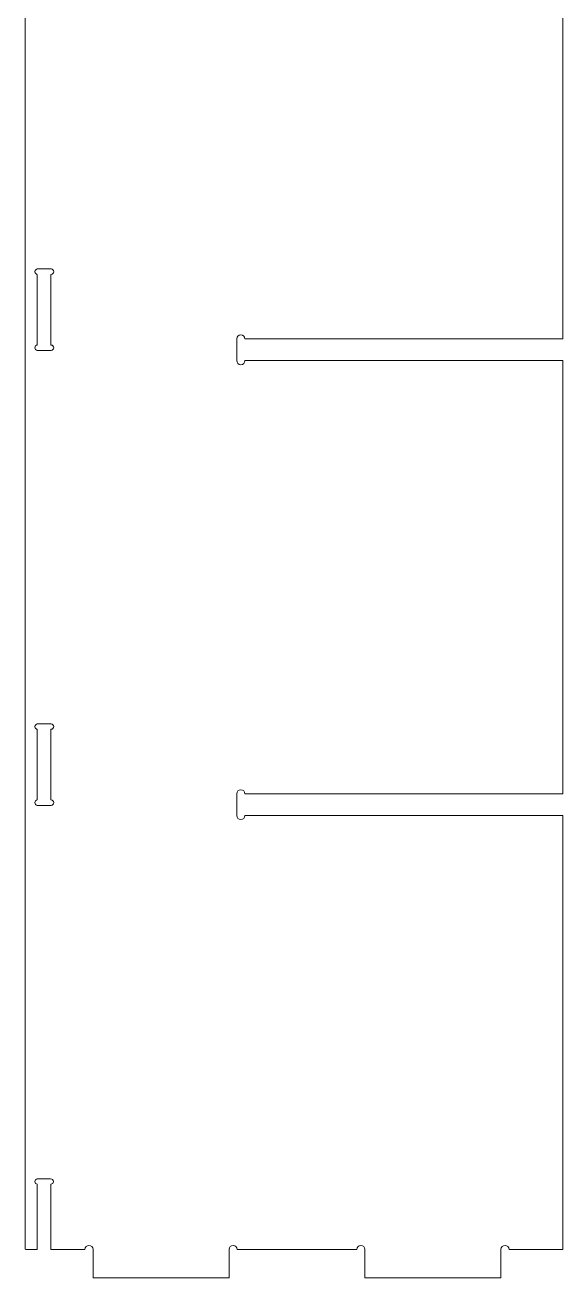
# Model space of a CAD drawing. Header units: millimetres. Extents: x -998 to 1016, y -1915 to 1914.
# Drawn here: x -206 to 190, y -183 to 740 of the extents above; entities that cross this region are included whole.
import ezdxf

# ---------------------------------------------------------------- set-up
doc = ezdxf.new("R2010")
doc.units = ezdxf.units.MM
doc.header["$MEASUREMENT"] = 0
doc.layers.add('layer 1', color=7, linetype='Continuous')

msp = doc.modelspace()

# ---------------------------------------------------------------- linework, layer by layer
at = {"layer": 'layer 1', "color": 114, "lineweight": 9}
for points, knots in [([(144.4676, -161.6374), (144.4676, -161.6374), (144.4676, -182.6297), (144.4676, -182.6297), (144.4676, -182.6297), (144.4676, -182.6297), (44.4676, -182.6297), (44.4676, -182.6297), (44.4676, -182.6297), (44.4676, -182.6297), (44.4676, -161.6374), (44.4676, -161.6374), (44.4676, -161.6374), (44.4676, -161.6374), (44.4677, -161.6297), (44.4677, -161.6297), (44.4677, -161.6297), (44.4677, -159.9729), (43.1245, -158.6297), (41.4677, -158.6297), (41.4677, -158.6297), (39.8109, -158.6297), (38.4677, -159.9729), (38.4677, -161.6297), (38.4677, -161.6297), (38.4677, -161.6297), (-49.5324, -161.6297), (-49.5324, -161.6297), (-49.5324, -161.6297), (-49.5324, -159.9728), (-50.8755, -158.6297), (-52.5324, -158.6297), (-52.5324, -158.6297), (-54.1893, -158.6297), (-55.5324, -159.9728), (-55.5324, -161.6297), (-55.5324, -161.6297), (-55.5324, -161.6297), (-55.5324, -182.6297), (-55.5324, -182.6297), (-55.5324, -182.6297), (-55.5324, -182.6297), (-155.5324, -182.6297), (-155.5324, -182.6297), (-155.5324, -182.6297), (-155.5324, -182.6297), (-155.5324, -161.6297), (-155.5324, -161.6297), (-155.5324, -161.6297), (-155.5324, -159.9728), (-156.8755, -158.6297), (-158.5324, -158.6297), (-158.5324, -158.6297), (-160.1893, -158.6297), (-161.5324, -159.9728), (-161.5324, -161.6297), (-161.5324, -161.6297), (-161.5324, -161.6297), (-186.5324, -161.6297), (-186.5324, -161.6297), (-186.5324, -161.6297), (-186.5324, -161.6297), (-186.5324, -161.621), (-186.5324, -161.621), (-186.5324, -161.621), (-186.5324, -161.621), (-186.5324, -157.6384), (-186.5324, -157.6384), (-186.5324, -157.6384), (-186.5324, -143.8456), (-186.5324, -127.4138), (-186.5324, -113.621), (-186.5324, -113.621), (-185.5152, -113.527), (-184.7189, -112.7028), (-184.7189, -111.6297), (-184.7189, -111.6297), (-184.7189, -110.5566), (-185.6149, -109.6297), (-186.7189, -109.6297), (-186.7189, -109.6297), (-186.7189, -109.6297), (-186.7991, -109.6297), (-186.7991, -109.6297), (-186.7991, -109.6297), (-186.7991, -109.6297), (-196.3095, -109.6297), (-196.3095, -109.6297), (-196.3095, -109.6297), (-196.3095, -109.6297), (-196.5324, -109.6421), (-196.5324, -109.6421), (-196.5324, -109.6421), (-197.532, -109.753), (-198.3095, -110.6005), (-198.3095, -111.6297), (-198.3095, -111.6297), (-198.3095, -112.6589), (-197.532, -113.5064), (-196.5324, -113.6173), (-196.5324, -113.6173), (-196.5324, -127.4206), (-196.5324, -143.8388), (-196.5324, -157.6421), (-196.5324, -157.6421), (-196.5324, -157.6421), (-196.5324, -161.6173), (-196.5324, -161.6173), (-196.5324, -161.6173), (-196.5324, -161.6173), (-196.5324, -161.6297), (-196.5324, -161.6297), (-196.5324, -161.6297), (-196.5324, -161.6297), (-205.0811, -161.6297), (-205.0811, -161.6297), (-205.0811, -161.6297), (-205.3639, -161.6297), (-205.5325, -161.5372), (-205.5325, -161.2882), (-205.5325, -161.2882), (-205.5325, -161.2882), (-205.5321, 510.098), (-205.5321, 510.098), (-205.5321, 510.098), (-205.5321, 812.9818), (-205.5321, 994.5099), (-205.5321, 1297.3937), (-205.5321, 1297.3937), (-205.5321, 1435.6691), (86.4509, 1406.9977), (96.8733, 1557.3874), (96.8733, 1557.3874), (96.9943, 1584.7277), (100.0804, 1813.5655), (97.475, 1838.3703), (97.475, 1838.3703), (97.475, 1838.3703), (112.475, 1838.3703), (112.475, 1838.3703), (112.475, 1838.3703), (114.1319, 1838.3703), (115.475, 1839.7134), (115.475, 1841.3703), (115.475, 1841.3703), (115.475, 1843.0272), (114.1319, 1844.3703), (112.475, 1844.3703), (112.475, 1844.3703), (112.475, 1844.3703), (112.475, 1859.3709), (112.475, 1859.3709), (112.475, 1859.3709), (112.475, 1859.3709), (112.475, 1866.2398), (112.475, 1866.2398), (112.475, 1866.2398), (112.475, 1866.2398), (127.475, 1866.2398), (127.475, 1866.2398), (127.475, 1866.2398), (129.1319, 1866.2398), (130.475, 1867.5829), (130.475, 1869.2398), (130.475, 1869.2398), (130.475, 1870.8967), (129.1319, 1872.2398), (127.475, 1872.2398), (127.475, 1872.2398), (127.475, 1872.2398), (127.475, 1887.2397), (127.475, 1887.2397), (127.475, 1887.2397), (127.475, 1887.2397), (127.475, 1894.1092), (127.475, 1894.1092), (127.475, 1894.1092), (127.475, 1897.5437), (127.4443, 1903.1743), (127.475, 1904.4518), (127.475, 1904.4518), (127.475, 1904.4518), (190.0529, 1904.6473), (190.0529, 1904.6473), (190.0529, 1904.6473), (190.0529, 1662.555), (190.0529, 1420.9626), (190.0529, 1178.8703), (190.0529, 1178.8703), (190.0529, 1178.8703), (-43.8065, 1178.8703), (-43.8065, 1178.8703), (-43.8065, 1178.8703), (-43.8065, 1178.8703), (-43.8065, 1178.8704), (-43.8065, 1178.8704), (-43.8065, 1178.8704), (-43.8065, 1180.5273), (-45.1496, 1181.8704), (-46.8065, 1181.8704), (-46.8065, 1181.8704), (-49.5989, 1181.8704), (-49.8406, 1178.8703), (-49.8682, 1178.8703), (-49.8682, 1178.8703), (-49.8682, 1178.8703), (-49.8682, 1162.8703), (-49.8682, 1162.8703), (-49.8682, 1162.8703), (-49.8411, 1162.8703), (-49.5982, 1159.8703), (-46.8065, 1159.8703), (-46.8065, 1159.8703), (-45.1496, 1159.8703), (-43.8065, 1161.2134), (-43.8065, 1162.8703), (-43.8065, 1162.8703), (-43.8065, 1162.8703), (190.0529, 1162.8703), (190.0529, 1162.8703), (190.0529, 1162.8703), (190.0529, 1162.8703), (190.0529, 843.8703), (190.0529, 843.8703), (190.0529, 843.8703), (190.0529, 843.8703), (-43.8065, 843.8703), (-43.8065, 843.8703), (-43.8065, 843.8703), (-43.8065, 843.8703), (-43.8065, 843.8704), (-43.8065, 843.8704), (-43.8065, 843.8704), (-43.8065, 845.5273), (-45.1496, 846.8704), (-46.8065, 846.8704), (-46.8065, 846.8704), (-49.5975, 846.8704), (-49.8422, 843.8703), (-49.8682, 843.8703), (-49.8682, 843.8703), (-49.8682, 843.8703), (-49.8682, 827.8703), (-49.8682, 827.8703), (-49.8682, 827.8703), (-49.8411, 827.8703), (-49.5982, 824.8703), (-46.8065, 824.8703), (-46.8065, 824.8703), (-45.1496, 824.8703), (-43.8065, 826.2134), (-43.8065, 827.8703), (-43.8065, 827.8703), (-43.8065, 827.8703), (190.0529, 827.8703), (190.0529, 827.8703), (190.0529, 827.8703), (190.0529, 827.8703), (190.0529, 508.8703), (190.0529, 508.8703), (190.0529, 508.8703), (190.0529, 508.8703), (-43.8065, 508.8703), (-43.8065, 508.8703), (-43.8065, 508.8703), (-43.8065, 510.5272), (-45.1496, 511.8703), (-46.8065, 511.8703), (-46.8065, 511.8703), (-48.4634, 511.8703), (-49.8682, 510.5272), (-49.8682, 508.8703), (-49.8682, 508.8703), (-49.8682, 508.8703), (-49.8682, 492.8703), (-49.8682, 492.8703), (-49.8682, 492.8703), (-49.8682, 491.2134), (-48.4634, 489.8703), (-46.8065, 489.8703), (-46.8065, 489.8703), (-45.1496, 489.8703), (-43.8065, 491.2134), (-43.8065, 492.8703), (-43.8065, 492.8703), (-43.8065, 492.8703), (190.0529, 492.8703), (190.0529, 492.8703), (190.0529, 492.8703), (190.0529, 492.8703), (190.0529, 173.8703), (190.0529, 173.8703), (190.0529, 173.8703), (190.0529, 173.8703), (-43.8065, 173.8703), (-43.8065, 173.8703), (-43.8065, 173.8703), (-43.8065, 175.5272), (-45.1496, 176.8703), (-46.8065, 176.8703), (-46.8065, 176.8703), (-48.4634, 176.8703), (-49.8682, 175.5272), (-49.8682, 173.8703), (-49.8682, 173.8703), (-49.8682, 173.8703), (-49.8682, 157.8703), (-49.8682, 157.8703), (-49.8682, 157.8703), (-49.8682, 156.2134), (-48.4634, 154.8703), (-46.8065, 154.8703), (-46.8065, 154.8703), (-45.1496, 154.8703), (-43.8065, 156.2134), (-43.8065, 157.8703), (-43.8065, 157.8703), (-43.8065, 157.8703), (190.0529, 157.8703), (190.0529, 157.8703), (190.0529, 157.8703), (190.0529, 157.8703), (190.0529, -161.6297), (190.0529, -161.6297), (190.0529, -161.6297), (190.0529, -161.6297), (150.4675, -161.6297), (150.4675, -161.6297), (150.4675, -161.6297), (150.4675, -159.9729), (149.1243, -158.6297), (147.4675, -158.6297), (147.4675, -158.6297), (145.8107, -158.6297), (144.4675, -159.9729), (144.4675, -161.6297), (144.4675, -161.6297), (144.4675, -161.6297), (144.4676, -161.6374), (144.4676, -161.6374)], [0, 0, 0, 0, 0.01162791, 0.01162791, 0.01162791, 0.01162791, 0.02325581, 0.02325581, 0.02325581, 0.02325581, 0.03488372, 0.03488372, 0.03488372, 0.03488372, 0.04651163, 0.04651163, 0.04651163, 0.04651163, 0.05813953, 0.05813953, 0.05813953, 0.05813953, 0.06976744, 0.06976744, 0.06976744, 0.06976744, 0.08139535, 0.08139535, 0.08139535, 0.08139535, 0.09302326, 0.09302326, 0.09302326, 0.09302326, 0.10465116, 0.10465116, 0.10465116, 0.10465116, 0.11627907, 0.11627907, 0.11627907, 0.11627907, 0.12790698, 0.12790698, 0.12790698, 0.12790698, 0.13953488, 0.13953488, 0.13953488, 0.13953488, 0.15116279, 0.15116279, 0.15116279, 0.15116279, 0.1627907, 0.1627907, 0.1627907, 0.1627907, 0.1744186, 0.1744186, 0.1744186, 0.1744186, 0.18604651, 0.18604651, 0.18604651, 0.18604651, 0.19767442, 0.19767442, 0.19767442, 0.19767442, 0.20930233, 0.20930233, 0.20930233, 0.20930233, 0.22093023, 0.22093023, 0.22093023, 0.22093023, 0.23255814, 0.23255814, 0.23255814, 0.23255814, 0.24418605, 0.24418605, 0.24418605, 0.24418605, 0.25581395, 0.25581395, 0.25581395, 0.25581395, 0.26744186, 0.26744186, 0.26744186, 0.26744186, 0.27906977, 0.27906977, 0.27906977, 0.27906977, 0.29069767, 0.29069767, 0.29069767, 0.29069767, 0.30232558, 0.30232558, 0.30232558, 0.30232558, 0.31395349, 0.31395349, 0.31395349, 0.31395349, 0.3255814, 0.3255814, 0.3255814, 0.3255814, 0.3372093, 0.3372093, 0.3372093, 0.3372093, 0.34883721, 0.34883721, 0.34883721, 0.34883721, 0.36046512, 0.36046512, 0.36046512, 0.36046512, 0.37209302, 0.37209302, 0.37209302, 0.37209302, 0.38372093, 0.38372093, 0.38372093, 0.38372093, 0.39534884, 0.39534884, 0.39534884, 0.39534884, 0.40697674, 0.40697674, 0.40697674, 0.40697674, 0.41860465, 0.41860465, 0.41860465, 0.41860465, 0.43023256, 0.43023256, 0.43023256, 0.43023256, 0.44186047, 0.44186047, 0.44186047, 0.44186047, 0.45348837, 0.45348837, 0.45348837, 0.45348837, 0.46511628, 0.46511628, 0.46511628, 0.46511628, 0.47674419, 0.47674419, 0.47674419, 0.47674419, 0.48837209, 0.48837209, 0.48837209, 0.48837209, 0.5, 0.5, 0.5, 0.5, 0.51162791, 0.51162791, 0.51162791, 0.51162791, 0.52325581, 0.52325581, 0.52325581, 0.52325581, 0.53488372, 0.53488372, 0.53488372, 0.53488372, 0.54651163, 0.54651163, 0.54651163, 0.54651163, 0.55813953, 0.55813953, 0.55813953, 0.55813953, 0.56976744, 0.56976744, 0.56976744, 0.56976744, 0.58139535, 0.58139535, 0.58139535, 0.58139535, 0.59302326, 0.59302326, 0.59302326, 0.59302326, 0.60465116, 0.60465116, 0.60465116, 0.60465116, 0.61627907, 0.61627907, 0.61627907, 0.61627907, 0.62790698, 0.62790698, 0.62790698, 0.62790698, 0.63953488, 0.63953488, 0.63953488, 0.63953488, 0.65116279, 0.65116279, 0.65116279, 0.65116279, 0.6627907, 0.6627907, 0.6627907, 0.6627907, 0.6744186, 0.6744186, 0.6744186, 0.6744186, 0.68604651, 0.68604651, 0.68604651, 0.68604651, 0.69767442, 0.69767442, 0.69767442, 0.69767442, 0.70930233, 0.70930233, 0.70930233, 0.70930233, 0.72093023, 0.72093023, 0.72093023, 0.72093023, 0.73255814, 0.73255814, 0.73255814, 0.73255814, 0.74418605, 0.74418605, 0.74418605, 0.74418605, 0.75581395, 0.75581395, 0.75581395, 0.75581395, 0.76744186, 0.76744186, 0.76744186, 0.76744186, 0.77906977, 0.77906977, 0.77906977, 0.77906977, 0.79069767, 0.79069767, 0.79069767, 0.79069767, 0.80232558, 0.80232558, 0.80232558, 0.80232558, 0.81395349, 0.81395349, 0.81395349, 0.81395349, 0.8255814, 0.8255814, 0.8255814, 0.8255814, 0.8372093, 0.8372093, 0.8372093, 0.8372093, 0.84883721, 0.84883721, 0.84883721, 0.84883721, 0.86046512, 0.86046512, 0.86046512, 0.86046512, 0.87209302, 0.87209302, 0.87209302, 0.87209302, 0.88372093, 0.88372093, 0.88372093, 0.88372093, 0.89534884, 0.89534884, 0.89534884, 0.89534884, 0.90697674, 0.90697674, 0.90697674, 0.90697674, 0.91860465, 0.91860465, 0.91860465, 0.91860465, 0.93023256, 0.93023256, 0.93023256, 0.93023256, 0.94186047, 0.94186047, 0.94186047, 0.94186047, 0.95348837, 0.95348837, 0.95348837, 0.95348837, 0.96511628, 0.96511628, 0.96511628, 0.96511628, 0.97674419, 0.97674419, 0.97674419, 0.97674419, 1, 1, 1, 1]), ([(-186.5324, 504.3682), (-186.5324, 504.3682), (-186.4522, 504.37), (-186.4522, 504.37), (-186.4522, 504.37), (-185.3476, 504.37), (-184.4522, 503.4746), (-184.4522, 502.37), (-184.4522, 502.37), (-184.4522, 501.2654), (-185.3476, 500.37), (-186.4522, 500.37), (-186.4522, 500.37), (-186.4522, 500.37), (-186.5324, 500.3718), (-186.5324, 500.3718), (-186.5324, 500.3718), (-186.5324, 500.3718), (-196.3095, 500.37), (-196.3095, 500.37), (-196.3095, 500.37), (-196.3095, 500.37), (-196.5324, 500.3824), (-196.5324, 500.3824), (-196.5324, 500.3824), (-197.532, 500.4933), (-198.3095, 501.3408), (-198.3095, 502.37), (-198.3095, 502.37), (-198.3095, 503.3992), (-197.532, 504.2467), (-196.5324, 504.3576), (-196.5324, 504.3576), (-196.5324, 521.0326), (-196.5324, 539.7077), (-196.5324, 556.3827), (-196.5324, 556.3827), (-197.4857, 556.4885), (-198.2368, 557.2639), (-198.3044, 558.2283), (-198.3044, 558.2283), (-198.3044, 558.2283), (-198.3072, 558.2744), (-198.3072, 558.2744), (-198.3072, 558.2744), (-198.3072, 558.2744), (-198.3072, 558.2759), (-198.3072, 558.2759), (-198.3072, 558.2759), (-198.3072, 558.2759), (-198.3089, 558.3222), (-198.3089, 558.3222), (-198.3089, 558.3222), (-198.3089, 558.3222), (-198.3089, 558.3237), (-198.3089, 558.3237), (-198.3089, 558.3237), (-198.3089, 558.3237), (-198.3095, 558.3703), (-198.3095, 558.3703), (-198.3095, 558.3703), (-198.3095, 558.3703), (-198.3095, 558.3718), (-198.3095, 558.3718), (-198.3095, 558.3718), (-198.3095, 558.3718), (-198.3089, 558.4184), (-198.3089, 558.4184), (-198.3089, 558.4184), (-198.3089, 558.4184), (-198.3089, 558.4199), (-198.3089, 558.4199), (-198.3089, 558.4199), (-198.3089, 558.4199), (-198.3072, 558.4662), (-198.3072, 558.4662), (-198.3072, 558.4662), (-198.3072, 558.4662), (-198.3072, 558.4677), (-198.3072, 558.4677), (-198.3072, 558.4677), (-198.3072, 558.4677), (-198.3044, 558.5138), (-198.3044, 558.5138), (-198.3044, 558.5138), (-198.2368, 559.4781), (-197.4857, 560.2537), (-196.5324, 560.3594), (-196.5324, 560.3594), (-196.5324, 560.3594), (-196.3095, 560.3718), (-196.3095, 560.3718), (-196.3095, 560.3718), (-196.3095, 560.3718), (-186.5324, 560.3718), (-186.5324, 560.3718), (-186.5324, 560.3718), (-186.5324, 560.3718), (-186.4522, 560.3718), (-186.4522, 560.3718), (-186.4522, 560.3718), (-185.3477, 560.3718), (-184.4522, 559.4764), (-184.4522, 558.3718), (-184.4522, 558.3718), (-184.4522, 557.2672), (-185.3476, 556.3718), (-186.4522, 556.3718), (-186.4522, 556.3718), (-186.4522, 556.3718), (-186.5324, 556.3736), (-186.5324, 556.3736), (-186.5324, 556.3736), (-186.5324, 539.638), (-186.5324, 520.4959), (-186.5324, 504.3682)], [0, 0, 0, 0, 0.03333333, 0.03333333, 0.03333333, 0.03333333, 0.06666667, 0.06666667, 0.06666667, 0.06666667, 0.1, 0.1, 0.1, 0.1, 0.13333333, 0.13333333, 0.13333333, 0.13333333, 0.16666667, 0.16666667, 0.16666667, 0.16666667, 0.2, 0.2, 0.2, 0.2, 0.23333333, 0.23333333, 0.23333333, 0.23333333, 0.26666667, 0.26666667, 0.26666667, 0.26666667, 0.3, 0.3, 0.3, 0.3, 0.33333333, 0.33333333, 0.33333333, 0.33333333, 0.36666667, 0.36666667, 0.36666667, 0.36666667, 0.4, 0.4, 0.4, 0.4, 0.43333333, 0.43333333, 0.43333333, 0.43333333, 0.46666667, 0.46666667, 0.46666667, 0.46666667, 0.5, 0.5, 0.5, 0.5, 0.53333333, 0.53333333, 0.53333333, 0.53333333, 0.56666667, 0.56666667, 0.56666667, 0.56666667, 0.6, 0.6, 0.6, 0.6, 0.63333333, 0.63333333, 0.63333333, 0.63333333, 0.66666667, 0.66666667, 0.66666667, 0.66666667, 0.7, 0.7, 0.7, 0.7, 0.73333333, 0.73333333, 0.73333333, 0.73333333, 0.76666667, 0.76666667, 0.76666667, 0.76666667, 0.8, 0.8, 0.8, 0.8, 0.83333333, 0.83333333, 0.83333333, 0.83333333, 0.86666667, 0.86666667, 0.86666667, 0.86666667, 0.9, 0.9, 0.9, 0.9, 0.93333333, 0.93333333, 0.93333333, 0.93333333, 1, 1, 1, 1]), ([(-186.5324, 169.368), (-185.3902, 169.3936), (-184.4522, 168.5228), (-184.4522, 167.3698), (-184.4522, 167.3698), (-184.4522, 166.2652), (-185.3476, 165.3698), (-186.4522, 165.3698), (-186.4522, 165.3698), (-186.4522, 165.3698), (-186.5324, 165.3716), (-186.5324, 165.3716), (-186.5324, 165.3716), (-186.5324, 165.3716), (-196.3095, 165.3698), (-196.3095, 165.3698), (-196.3095, 165.3698), (-196.3095, 165.3698), (-196.5324, 165.3822), (-196.5324, 165.3822), (-196.5324, 165.3822), (-197.532, 165.4931), (-198.3095, 166.3406), (-198.3095, 167.3698), (-198.3095, 167.3698), (-198.3095, 168.399), (-197.532, 169.2465), (-196.5324, 169.3574), (-196.5324, 169.3574), (-196.5324, 186.0325), (-196.5324, 204.7076), (-196.5324, 221.3827), (-196.5324, 221.3827), (-197.4856, 221.4885), (-198.2367, 222.2638), (-198.3044, 223.2281), (-198.3044, 223.2281), (-198.3044, 223.2281), (-198.3072, 223.2744), (-198.3072, 223.2744), (-198.3072, 223.2744), (-198.3072, 223.2744), (-198.3072, 223.2757), (-198.3072, 223.2757), (-198.3072, 223.2757), (-198.3072, 223.2757), (-198.3089, 223.3222), (-198.3089, 223.3222), (-198.3089, 223.3222), (-198.3089, 223.3222), (-198.3089, 223.3235), (-198.3089, 223.3235), (-198.3089, 223.3235), (-198.3089, 223.3235), (-198.3095, 223.3703), (-198.3095, 223.3703), (-198.3095, 223.3703), (-198.3095, 223.3703), (-198.3095, 223.3716), (-198.3095, 223.3716), (-198.3095, 223.3716), (-198.3095, 223.3716), (-198.3089, 223.4184), (-198.3089, 223.4184), (-198.3089, 223.4184), (-198.3089, 223.4184), (-198.3089, 223.4197), (-198.3089, 223.4197), (-198.3089, 223.4197), (-198.3089, 223.4197), (-198.3072, 223.4662), (-198.3072, 223.4662), (-198.3072, 223.4662), (-198.3072, 223.4662), (-198.3072, 223.4675), (-198.3072, 223.4675), (-198.3072, 223.4675), (-198.3072, 223.4675), (-198.3044, 223.5138), (-198.3044, 223.5138), (-198.3044, 223.5138), (-198.2367, 224.478), (-197.4856, 225.2535), (-196.5324, 225.3592), (-196.5324, 225.3592), (-196.5324, 225.3592), (-196.3095, 225.3716), (-196.3095, 225.3716), (-196.3095, 225.3716), (-196.3095, 225.3716), (-186.5324, 225.3716), (-186.5324, 225.3716), (-186.5324, 225.3716), (-186.5324, 225.3716), (-186.4522, 225.3716), (-186.4522, 225.3716), (-186.4522, 225.3716), (-185.3477, 225.3716), (-184.4522, 224.4762), (-184.4522, 223.3716), (-184.4522, 223.3716), (-184.4522, 222.267), (-185.3476, 221.3716), (-186.4522, 221.3716), (-186.4522, 221.3716), (-186.4522, 221.3716), (-186.5324, 221.3734), (-186.5324, 221.3734), (-186.5324, 221.3734), (-186.5324, 204.6378), (-186.5324, 185.4957), (-186.5324, 169.368)], [0, 0, 0, 0, 0.03448276, 0.03448276, 0.03448276, 0.03448276, 0.06896552, 0.06896552, 0.06896552, 0.06896552, 0.10344828, 0.10344828, 0.10344828, 0.10344828, 0.13793103, 0.13793103, 0.13793103, 0.13793103, 0.17241379, 0.17241379, 0.17241379, 0.17241379, 0.20689655, 0.20689655, 0.20689655, 0.20689655, 0.24137931, 0.24137931, 0.24137931, 0.24137931, 0.27586207, 0.27586207, 0.27586207, 0.27586207, 0.31034483, 0.31034483, 0.31034483, 0.31034483, 0.34482759, 0.34482759, 0.34482759, 0.34482759, 0.37931034, 0.37931034, 0.37931034, 0.37931034, 0.4137931, 0.4137931, 0.4137931, 0.4137931, 0.44827586, 0.44827586, 0.44827586, 0.44827586, 0.48275862, 0.48275862, 0.48275862, 0.48275862, 0.51724138, 0.51724138, 0.51724138, 0.51724138, 0.55172414, 0.55172414, 0.55172414, 0.55172414, 0.5862069, 0.5862069, 0.5862069, 0.5862069, 0.62068966, 0.62068966, 0.62068966, 0.62068966, 0.65517241, 0.65517241, 0.65517241, 0.65517241, 0.68965517, 0.68965517, 0.68965517, 0.68965517, 0.72413793, 0.72413793, 0.72413793, 0.72413793, 0.75862069, 0.75862069, 0.75862069, 0.75862069, 0.79310345, 0.79310345, 0.79310345, 0.79310345, 0.82758621, 0.82758621, 0.82758621, 0.82758621, 0.86206897, 0.86206897, 0.86206897, 0.86206897, 0.89655172, 0.89655172, 0.89655172, 0.89655172, 0.93103448, 0.93103448, 0.93103448, 0.93103448, 1, 1, 1, 1])]:
    msp.add_open_spline(points, degree=3, knots=knots, dxfattribs=at)

doc.saveas('drawing.dxf')
